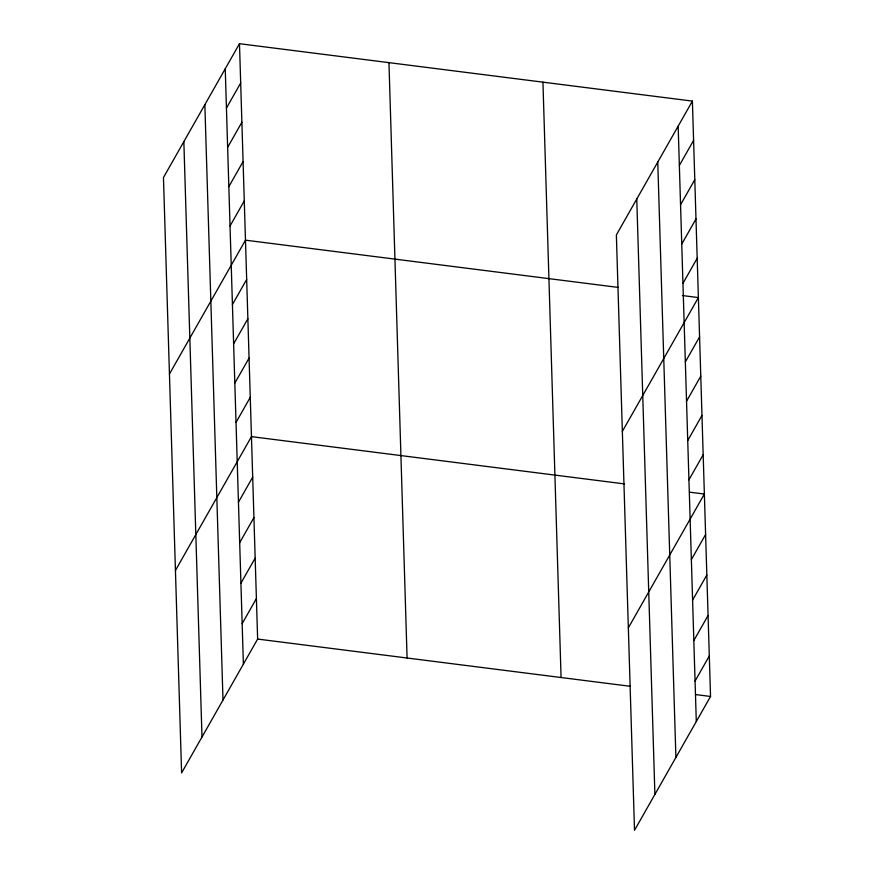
<?xml version="1.0" encoding="UTF-8"?>
<svg xmlns="http://www.w3.org/2000/svg" width="874" height="874" viewBox="0 0 874 874"><rect width="100%" height="100%" fill="white"/><g stroke="black" fill="none" stroke-linecap="round" stroke-linejoin="round"><path stroke-width="1.31" d="M239.487 43.7L163.46 177.531L181.606 772.9L257.633 639.069L239.487 43.7L692.394 101.1L710.54 696.469L634.513 830.3L616.367 234.931L692.394 101.1M226.442 108.07L240.689 82.997M227.644 147.356L241.88 122.284M228.835 186.654L243.081 161.581M230.037 225.951L244.283 200.878M169.447 374.006L245.474 240.175L618.322 287.426M232.429 304.534L246.676 279.462M233.631 343.832L247.866 318.759M234.822 383.129L249.068 358.056M236.024 422.415L250.259 397.342M175.434 570.471L251.461 436.639L624.309 483.89M238.449 502.2L252.695 477.128M239.684 542.678L253.93 517.616M240.918 583.166L255.164 558.093M242.153 623.654L256.399 598.581M679.349 165.47L693.595 140.397M680.551 204.756L694.797 179.694M681.753 244.054L695.988 218.981M682.944 283.351L697.19 258.278M622.354 431.406L698.381 297.575L682.375 295.543M685.336 361.934L699.582 336.861M686.538 401.232L700.784 376.159M687.74 440.529L701.975 415.456M688.931 479.815L703.177 454.753M628.34 627.871L704.368 494.039L689.695 492.182M691.367 559.6L705.602 534.527M692.601 600.088L706.837 575.016M693.825 640.566L708.071 615.493M695.059 681.054L709.306 655.981M257.633 639.069L630.471 686.319M695.857 694.601L710.54 696.469M678.158 126.173L696.294 721.542M657.761 162.061L675.908 757.43M636.764 199.043L654.899 794.411M542.94 82.156L561.075 677.525M388.952 62.644L407.087 658.013M225.241 68.773L243.387 664.142M204.855 104.662L223.001 700.03M183.846 141.643L201.992 737.011"/></g></svg>
